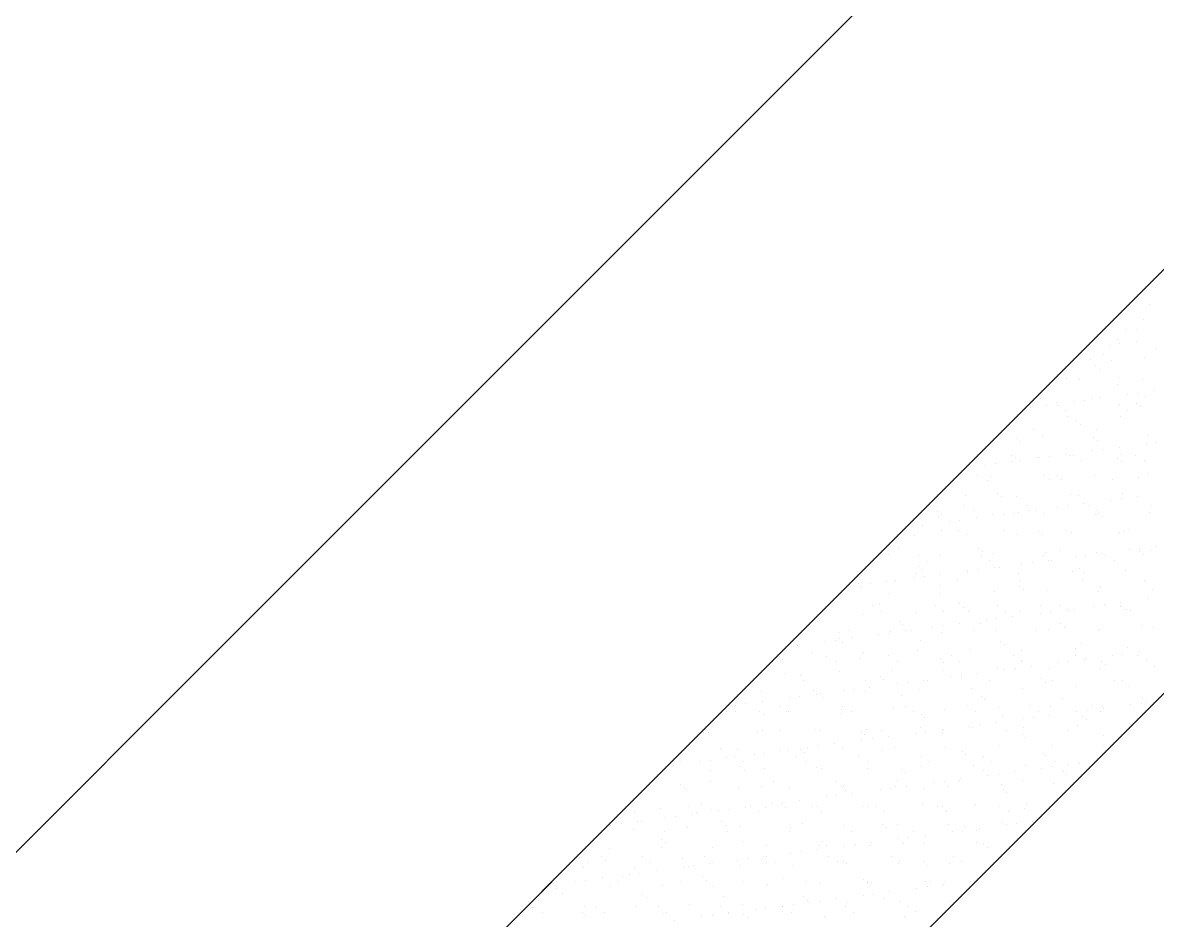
# Model space of a CAD drawing. Header units: millimetres. Extents: x 89805 to 1757503, y 48266 to 267832.
# Drawn here: x 950837 to 951404, y 125772 to 126220 of the extents above; entities that cross this region are included whole.
import ezdxf

# ---------------------------------------------------------------- set-up
doc = ezdxf.new("R2010")
doc.units = ezdxf.units.MM
doc.header["$LTSCALE"] = 1000
doc.layers.add('WALL', color=111, linetype='Continuous')

msp = doc.modelspace()

# ---------------------------------------------------------------- linework, layer by layer
at = {"color": 8, "ltscale": 0.7}
for p, q in [((951398.14, 126087.49), (951398.14, 126087.49)), ((951403.35, 126088.18), (951403.35, 126088.18)), ((951400.49, 126079.47), (951400.49, 126079.47)), ((951397.46, 126072.05), (951397.46, 126072.05)), ((951388.74, 126067.05), (951388.74, 126067.05)), ((951393.85, 126066.85), (951393.85, 126066.85)), ((951384.57, 126062.16), (951384.57, 126062.16)), ((951385.65, 126059.95), (951385.65, 126059.95)), ((951393.78, 126061.02), (951393.78, 126061.02)), ((951377.42, 126054.37), (951377.42, 126054.37)), ((951380.45, 126059.27), (951380.45, 126059.27)), ((951403.8, 126057.72), (951403.8, 126057.72)), ((951371.08, 126051.81), (951371.08, 126051.81)), ((951373.74, 126048.95), (951373.74, 126048.95)), ((951381.64, 126051.68), (951381.64, 126051.68)), ((951398.09, 126052.78), (951398.09, 126052.78)), ((951375.58, 126047.26), (951375.58, 126047.26)), ((951385.2, 126042.89), (951385.2, 126042.89)), ((951359.02, 126042.56), (951359.02, 126042.56)), ((951365.68, 126041.96), (951365.68, 126041.96)), ((951384.28, 126039.29), (951384.28, 126039.29)), ((951396.82, 126042.01), (951396.82, 126042.01)), ((951346.13, 126032.66), (951346.13, 126032.66)), ((951367.95, 126031.73), (951367.95, 126031.73)), ((951371.71, 126032.54), (951371.71, 126032.54)), ((951376.08, 126032.8), (951376.08, 126032.8)), ((951389.67, 126034.59), (951389.67, 126034.59)), ((951394.87, 126035.28), (951394.87, 126035.28)), ((951398.72, 126033.51), (951398.72, 126033.51)), ((951403, 126036.35), (951403, 126036.35)), ((951341.03, 126028.19), (951341.03, 126028.19)), ((951349.16, 126029.26), (951349.16, 126029.26)), ((951354.22, 126030.51), (951354.22, 126030.51)), ((951354.36, 126029.27), (951354.36, 126029.27)), ((951358.57, 126026.59), (951358.57, 126026.59)), ((951362.75, 126031.05), (951362.75, 126031.05)), ((951385.5, 126029.33), (951385.5, 126029.33)), ((951389.72, 126026.64), (951389.72, 126026.64)), ((951394.23, 126030.17), (951394.23, 126030.17)), ((951396.08, 126028.48), (951396.08, 126028.48)), ((951359.65, 126023.29), (951359.65, 126023.29)), ((951364.17, 126021.39), (951364.17, 126021.39)), ((951385.83, 126023.62), (951385.83, 126023.62)), ((951342.61, 126016.86), (951342.61, 126016.86)), ((951366.02, 126019.7), (951366.02, 126019.7)), ((951373.76, 126016.91), (951373.76, 126016.91)), ((951334.11, 126012.61), (951334.11, 126012.61)), ((951335.96, 126010.92), (951335.96, 126010.92)), ((951346.76, 126013.4), (951346.76, 126013.4)), ((951372.34, 126013.27), (951372.34, 126013.27)), ((951374.72, 126011.73), (951374.72, 126011.73)), ((951398.89, 126009.91), (951398.89, 126009.91)), ((951399.35, 126014.25), (951399.35, 126014.25)), ((951404.09, 126010.6), (951404.09, 126010.6)), ((951331.29, 126004.17), (951331.29, 126004.17)), ((951350.25, 126003.51), (951350.25, 126003.51)), ((951358.38, 126004.58), (951358.38, 126004.58)), ((951360.28, 126004.02), (951360.28, 126004.02)), ((951362.43, 126004.23), (951362.43, 126004.23)), ((951371.97, 126006.37), (951371.97, 126006.37)), ((951377.17, 126007.05), (951377.17, 126007.05)), ((951385.3, 126008.13), (951385.3, 126008.13)), ((951386.46, 126004.35), (951386.46, 126004.35)), ((951393.58, 126004.29), (951393.58, 126004.29)), ((951318.13, 125999.28), (951318.13, 125999.28)), ((951323.34, 125999.97), (951323.34, 125999.97)), ((951331.47, 126001.04), (951331.47, 126001.04)), ((951333.27, 126003.05), (951333.27, 126003.05)), ((951335.51, 126001.49), (951335.51, 126001.49)), ((951344.66, 126002.95), (951344.66, 126002.95)), ((951345.05, 126002.83), (951345.05, 126002.83)), ((951366.65, 126001.55), (951366.65, 126001.55)), ((951384.67, 126002.61), (951384.67, 126002.61)), ((951386.51, 126000.92), (951386.51, 126000.92)), ((951397.79, 126001.6), (951397.79, 126001.6)), ((951314.59, 125994.18), (951314.59, 125994.18)), ((951321.21, 125993.79), (951321.21, 125993.79)), ((951347.39, 125994.13), (951347.39, 125994.13)), ((951350.69, 125991.82), (951350.69, 125991.82)), ((951354.61, 125993.83), (951354.61, 125993.83)), ((951356.45, 125992.14), (951356.45, 125992.14)), ((951372.97, 125994), (951372.97, 125994)), ((951381.83, 125991.87), (951381.83, 125991.87)), ((951395.21, 125992.95), (951395.21, 125992.95)), ((951399.98, 125994.98), (951399.98, 125994.98)), ((951319.55, 125991.76), (951319.55, 125991.76)), ((951308.32, 125983.9), (951308.32, 125983.9)), ((951324.55, 125985.06), (951324.55, 125985.06)), ((951326.39, 125983.37), (951326.39, 125983.37)), ((951333.9, 125983.78), (951333.9, 125983.78)), ((951360.91, 125984.75), (951360.91, 125984.75)), ((951365.15, 125984.17), (951365.15, 125984.17)), ((951381.19, 125981.69), (951381.19, 125981.69)), ((951386.39, 125982.38), (951386.39, 125982.38)), ((951387.09, 125985.09), (951387.09, 125985.09)), ((951394.52, 125983.45), (951394.52, 125983.45)), ((951294.49, 125976.28), (951294.49, 125976.28)), ((951308.23, 125979.08), (951308.23, 125979.08)), ((951312.44, 125976.39), (951312.44, 125976.39)), ((951332.56, 125975.29), (951332.56, 125975.29)), ((951335.09, 125975.39), (951335.09, 125975.39)), ((951339.37, 125979.13), (951339.37, 125979.13)), ((951340.69, 125976.36), (951340.69, 125976.36)), ((951343.59, 125976.45), (951343.59, 125976.45)), ((951348.02, 125974.86), (951348.02, 125974.86)), ((951354.27, 125978.15), (951354.27, 125978.15)), ((951359.47, 125978.83), (951359.47, 125978.83)), ((951367.6, 125979.9), (951367.6, 125979.9)), ((951370.51, 125979.19), (951370.51, 125979.19)), ((951374.73, 125976.5), (951374.73, 125976.5)), ((951375.1, 125975.05), (951375.1, 125975.05)), ((951400.61, 125975.71), (951400.61, 125975.71)), ((951401.65, 125979.25), (951401.65, 125979.25)), ((951286.85, 125969.27), (951286.85, 125969.27)), ((951294.83, 125973.55), (951294.83, 125973.55)), ((951296.33, 125974.59), (951296.33, 125974.59)), ((951300.43, 125971.06), (951300.43, 125971.06)), ((951305.64, 125971.75), (951305.64, 125971.75)), ((951313.77, 125972.82), (951313.77, 125972.82)), ((951321.84, 125974.52), (951321.84, 125974.52)), ((951327.35, 125974.6), (951327.35, 125974.6)), ((951373.6, 125974.74), (951373.6, 125974.74)), ((951376.95, 125973.36), (951376.95, 125973.36)), ((951282.78, 125964.3), (951282.78, 125964.3)), ((951296.48, 125966.66), (951296.48, 125966.66)), ((951305.03, 125966.62), (951305.03, 125966.62)), ((951308.95, 125964.63), (951308.95, 125964.63)), ((951327.63, 125966.72), (951327.63, 125966.72)), ((951334.53, 125964.51), (951334.53, 125964.51)), ((951345.04, 125966.27), (951345.04, 125966.27)), ((951346.89, 125964.58), (951346.89, 125964.58)), ((951358.77, 125966.78), (951358.77, 125966.78)), ((951361.54, 125965.48), (951361.54, 125965.48)), ((951385.65, 125965.39), (951385.65, 125965.39)), ((951387.72, 125965.82), (951387.72, 125965.82)), ((951389.91, 125966.83), (951389.91, 125966.83)), ((951274.97, 125957.84), (951274.97, 125957.84)), ((951403.74, 125958.77), (951403.74, 125958.77)), ((951269.88, 125954.41), (951269.88, 125954.41)), ((951285.16, 125953.98), (951285.16, 125953.98)), ((951295.46, 125954.28), (951295.46, 125954.28)), ((951314.98, 125957.5), (951314.98, 125957.5)), ((951316.3, 125954.04), (951316.3, 125954.04)), ((951316.83, 125955.81), (951316.83, 125955.81)), ((951322.47, 125955.26), (951322.47, 125955.26)), ((951347.45, 125954.09), (951347.45, 125954.09)), ((951348.65, 125955.59), (951348.65, 125955.59)), ((951355.59, 125956.61), (951355.59, 125956.61)), ((951363.49, 125953.47), (951363.49, 125953.47)), ((951368.69, 125954.16), (951368.69, 125954.16)), ((951374.23, 125955.47), (951374.23, 125955.47)), ((951376.82, 125955.23), (951376.82, 125955.23)), ((951378.59, 125954.15), (951378.59, 125954.15)), ((951390.41, 125957.01), (951390.41, 125957.01)), ((951395.6, 125956.27), (951395.6, 125956.27)), ((951395.61, 125957.7), (951395.61, 125957.7)), ((951397.44, 125954.58), (951397.44, 125954.58)), ((951401.24, 125956.44), (951401.24, 125956.44)), ((951284.92, 125948.72), (951284.92, 125948.72)), ((951286.76, 125947.03), (951286.76, 125947.03)), ((951289.38, 125951.29), (951289.38, 125951.29)), ((951309.65, 125946.38), (951309.65, 125946.38)), ((951314.86, 125947.07), (951314.86, 125947.07)), ((951320.52, 125951.35), (951320.52, 125951.35)), ((951322.99, 125948.14), (951322.99, 125948.14)), ((951325.53, 125947.84), (951325.53, 125947.84)), ((951336.57, 125949.93), (951336.57, 125949.93)), ((951341.78, 125950.61), (951341.78, 125950.61)), ((951349.91, 125951.68), (951349.91, 125951.68)), ((951351.66, 125951.41), (951351.66, 125951.41)), ((951365.54, 125947.49), (951365.54, 125947.49)), ((951382.8, 125951.46), (951382.8, 125951.46)), ((951388.35, 125946.55), (951388.35, 125946.55)), ((951256.4, 125944.06), (951256.4, 125944.06)), ((951269.15, 125941.05), (951269.15, 125941.05)), ((951273.42, 125941.57), (951273.42, 125941.57)), ((951282.74, 125942.84), (951282.74, 125942.84)), ((951283.41, 125945.03), (951283.41, 125945.03)), ((951287.94, 125943.52), (951287.94, 125943.52)), ((951296.07, 125944.59), (951296.07, 125944.59)), ((951304.56, 125941.62), (951304.56, 125941.62)), ((951309.58, 125945.36), (951309.58, 125945.36)), ((951335.16, 125945.24), (951335.16, 125945.24)), ((951335.7, 125941.68), (951335.7, 125941.68)), ((951362.17, 125946.21), (951362.17, 125946.21)), ((951366.84, 125941.74), (951366.84, 125941.74)), ((951367.38, 125945.8), (951367.38, 125945.8)), ((951397.98, 125941.79), (951397.98, 125941.79)), ((951254.86, 125939.94), (951254.86, 125939.94)), ((951255.82, 125939.3), (951255.82, 125939.3)), ((951256.7, 125938.25), (951256.7, 125938.25)), ((951261.02, 125939.98), (951261.02, 125939.98)), ((951270.51, 125935.14), (951270.51, 125935.14)), ((951295.46, 125939.06), (951295.46, 125939.06)), ((951323.1, 125935.99), (951323.1, 125935.99)), ((951335.48, 125938.72), (951335.48, 125938.72)), ((951337.32, 125937.03), (951337.32, 125937.03)), ((951349.28, 125936.32), (951349.28, 125936.32)), ((951374.86, 125936.2), (951374.86, 125936.2)), ((951376.08, 125937.83), (951376.08, 125937.83)), ((951401.87, 125937.17), (951401.87, 125937.17)), ((951265.4, 125930.28), (951265.4, 125930.28)), ((951296.09, 125935.02), (951296.09, 125935.02)), ((951305.42, 125929.94), (951305.42, 125929.94)), ((951377.91, 125929.48), (951377.91, 125929.48)), ((951386.04, 125930.55), (951386.04, 125930.55)), ((951399.63, 125932.34), (951399.63, 125932.34)), ((951257.03, 125924.79), (951257.03, 125924.79)), ((951262.1, 125928.88), (951262.1, 125928.88)), ((951266.31, 125926.2), (951266.31, 125926.2)), ((951284.04, 125925.76), (951284.04, 125925.76)), ((951293.24, 125928.94), (951293.24, 125928.94)), ((951297.46, 125926.25), (951297.46, 125926.25)), ((951307.26, 125928.25), (951307.26, 125928.25)), ((951310.21, 125926.1), (951310.21, 125926.1)), ((951324.38, 125929), (951324.38, 125929)), ((951328.6, 125926.31), (951328.6, 125926.31)), ((951335.79, 125925.97), (951335.79, 125925.97)), ((951345.79, 125925.25), (951345.79, 125925.25)), ((951346.02, 125929.05), (951346.02, 125929.05)), ((951351, 125925.93), (951351, 125925.93)), ((951355.52, 125929.05), (951355.52, 125929.05)), ((951359.13, 125927), (951359.13, 125927)), ((951359.74, 125926.37), (951359.74, 125926.37)), ((951362.8, 125926.95), (951362.8, 125926.95)), ((951372.71, 125928.79), (951372.71, 125928.79)), ((951386.04, 125928.71), (951386.04, 125928.71)), ((951386.66, 125929.11), (951386.66, 125929.11)), ((951387.88, 125927.02), (951387.88, 125927.02)), ((951388.98, 125927.28), (951388.98, 125927.28)), ((951390.88, 125926.42), (951390.88, 125926.42)), ((951235.34, 125921.51), (951235.34, 125921.51)), ((951275.36, 125921.16), (951275.36, 125921.16)), ((951277.2, 125919.47), (951277.2, 125919.47)), ((951291.96, 125918.16), (951291.96, 125918.16)), ((951297.16, 125918.85), (951297.16, 125918.85)), ((951305.29, 125919.92), (951305.29, 125919.92)), ((951315.96, 125920.28), (951315.96, 125920.28)), ((951318.87, 125921.71), (951318.87, 125921.71)), ((951324.08, 125922.39), (951324.08, 125922.39)), ((951332.21, 125923.46), (951332.21, 125923.46)), ((951355.97, 125919.93), (951355.97, 125919.93)), ((951357.82, 125918.25), (951357.82, 125918.25)), ((951396.58, 125919.05), (951396.58, 125919.05)), ((951244.97, 125915.54), (951244.97, 125915.54)), ((951245.29, 125912.39), (951245.29, 125912.39)), ((951250.35, 125916.47), (951250.35, 125916.47)), ((951251.46, 125912.83), (951251.46, 125912.83)), ((951265.04, 125914.62), (951265.04, 125914.62)), ((951270.24, 125915.3), (951270.24, 125915.3)), ((951271.14, 125915.87), (951271.14, 125915.87)), ((951278.37, 125916.37), (951278.37, 125916.37)), ((951281.5, 125916.52), (951281.5, 125916.52)), ((951296.72, 125915.75), (951296.72, 125915.75)), ((951312.64, 125916.58), (951312.64, 125916.58)), ((951323.73, 125916.72), (951323.73, 125916.72)), ((951343.78, 125916.64), (951343.78, 125916.64)), ((951349.91, 125917.05), (951349.91, 125917.05)), ((951374.92, 125916.69), (951374.92, 125916.69)), ((951375.49, 125916.93), (951375.49, 125916.93)), ((951402.5, 125917.9), (951402.5, 125917.9)), ((951224.54, 125909.29), (951224.54, 125909.29)), ((951238.12, 125911.07), (951238.12, 125911.07)), ((951243.33, 125911.76), (951243.33, 125911.76)), ((951247.14, 125910.7), (951247.14, 125910.7)), ((951285.9, 125911.5), (951285.9, 125911.5)), ((951310.84, 125906.83), (951310.84, 125906.83)), ((951325.91, 125911.16), (951325.91, 125911.16)), ((951327.76, 125909.47), (951327.76, 125909.47)), ((951336.42, 125906.71), (951336.42, 125906.71)), ((951363.43, 125907.68), (951363.43, 125907.68)), ((951366.52, 125910.27), (951366.52, 125910.27)), ((951389.61, 125908.01), (951389.61, 125908.01)), ((951212.11, 125901.04), (951212.11, 125901.04)), ((951215.23, 125903.61), (951215.23, 125903.61)), ((951217.08, 125901.92), (951217.08, 125901.92)), ((951232.08, 125905.64), (951232.08, 125905.64)), ((951239.03, 125903.78), (951239.03, 125903.78)), ((951243.25, 125901.1), (951243.25, 125901.1)), ((951255.84, 125902.72), (951255.84, 125902.72)), ((951257.66, 125905.52), (951257.66, 125905.52)), ((951270.17, 125903.84), (951270.17, 125903.84)), ((951274.39, 125901.15), (951274.39, 125901.15)), ((951284.67, 125906.49), (951284.67, 125906.49)), ((951295.85, 125902.38), (951295.85, 125902.38)), ((951301.32, 125903.9), (951301.32, 125903.9)), ((951305.53, 125901.21), (951305.53, 125901.21)), ((951332.46, 125903.95), (951332.46, 125903.95)), ((951336.46, 125901.5), (951336.46, 125901.5)), ((951336.67, 125901.27), (951336.67, 125901.27)), ((951360.22, 125901.26), (951360.22, 125901.26)), ((951363.6, 125904.01), (951363.6, 125904.01)), ((951367.81, 125901.32), (951367.81, 125901.32)), ((951368.35, 125902.33), (951368.35, 125902.33)), ((951376.47, 125901.15), (951376.47, 125901.15)), ((951381.93, 125904.12), (951381.93, 125904.12)), ((951387.13, 125904.8), (951387.13, 125904.8)), ((951394.74, 125904.07), (951394.74, 125904.07)), ((951395.26, 125905.87), (951395.26, 125905.87)), ((951398.96, 125901.38), (951398.96, 125901.38)), ((951245.6, 125896.27), (951245.6, 125896.27)), ((951271.77, 125896.6), (951271.77, 125896.6)), ((951297.35, 125896.48), (951297.35, 125896.48)), ((951297.7, 125900.69), (951297.7, 125900.69)), ((951324.36, 125897.45), (951324.36, 125897.45)), ((951328.09, 125897.03), (951328.09, 125897.03)), ((951333.3, 125897.71), (951333.3, 125897.71)), ((951341.43, 125898.78), (951341.43, 125898.78)), ((951350.54, 125897.79), (951350.54, 125897.79)), ((951355.01, 125900.57), (951355.01, 125900.57)), ((951376.12, 125897.66), (951376.12, 125897.66)), ((951378.31, 125899.46), (951378.31, 125899.46)), ((951403.13, 125898.64), (951403.13, 125898.64)), ((951218.59, 125895.29), (951218.59, 125895.29)), ((951225.78, 125893.95), (951225.78, 125893.95)), ((951227.29, 125891.37), (951227.29, 125891.37)), ((951258.43, 125891.43), (951258.43, 125891.43)), ((951265.79, 125893.6), (951265.79, 125893.6)), ((951267.63, 125891.91), (951267.63, 125891.91)), ((951274.26, 125889.94), (951274.26, 125889.94)), ((951279.46, 125890.63), (951279.46, 125890.63)), ((951287.59, 125891.7), (951287.59, 125891.7)), ((951289.57, 125891.48), (951289.57, 125891.48)), ((951301.18, 125893.48), (951301.18, 125893.48)), ((951306.38, 125894.17), (951306.38, 125894.17)), ((951306.4, 125892.72), (951306.4, 125892.72)), ((951314.51, 125895.24), (951314.51, 125895.24)), ((951320.71, 125891.54), (951320.71, 125891.54)), ((951346.41, 125892.38), (951346.41, 125892.38)), ((951348.25, 125890.69), (951348.25, 125890.69)), ((951351.85, 125891.6), (951351.85, 125891.6)), ((951383, 125891.65), (951383, 125891.65)), ((951387.01, 125891.49), (951387.01, 125891.49)), ((951206.53, 125886.04), (951206.53, 125886.04)), ((951232.71, 125886.38), (951232.71, 125886.38)), ((951233.76, 125884.61), (951233.76, 125884.61)), ((951235.73, 125884.83), (951235.73, 125884.83)), ((951247.34, 125886.4), (951247.34, 125886.4)), ((951252.55, 125887.08), (951252.55, 125887.08)), ((951258.29, 125886.25), (951258.29, 125886.25)), ((951260.68, 125888.15), (951260.68, 125888.15)), ((951285.3, 125887.23), (951285.3, 125887.23)), ((951311.47, 125887.56), (951311.47, 125887.56)), ((951337.05, 125887.44), (951337.05, 125887.44)), ((951364.06, 125888.41), (951364.06, 125888.41)), ((951390.24, 125888.74), (951390.24, 125888.74)), ((951193.51, 125879.31), (951193.51, 125879.31)), ((951198.71, 125879.99), (951198.71, 125879.99)), ((951206.84, 125881.06), (951206.84, 125881.06)), ((951215.97, 125878.69), (951215.97, 125878.69)), ((951220.42, 125882.85), (951220.42, 125882.85)), ((951225.63, 125883.54), (951225.63, 125883.54)), ((951237.57, 125883.14), (951237.57, 125883.14)), ((951247.11, 125878.74), (951247.11, 125878.74)), ((951276.33, 125883.94), (951276.33, 125883.94)), ((951278.25, 125878.8), (951278.25, 125878.8)), ((951309.39, 125878.86), (951309.39, 125878.86)), ((951316.35, 125883.6), (951316.35, 125883.6)), ((951318.19, 125881.91), (951318.19, 125881.91)), ((951340.53, 125878.91), (951340.53, 125878.91)), ((951351.17, 125878.52), (951351.17, 125878.52)), ((951356.95, 125882.72), (951356.95, 125882.72)), ((951371.67, 125878.97), (951371.67, 125878.97)), ((951376.75, 125878.39), (951376.75, 125878.39)), ((951391.15, 125879.44), (951391.15, 125879.44)), ((951396.35, 125880.12), (951396.35, 125880.12)), ((951396.97, 125882.37), (951396.97, 125882.37)), ((951398.81, 125880.68), (951398.81, 125880.68)), ((951189.04, 125875.94), (951189.04, 125875.94)), ((951193.64, 125876.15), (951193.64, 125876.15)), ((951205.67, 125876.05), (951205.67, 125876.05)), ((951207.51, 125874.36), (951207.51, 125874.36)), ((951219.22, 125876.03), (951219.22, 125876.03)), ((951220.18, 125876), (951220.18, 125876)), ((951246.23, 125877), (951246.23, 125877)), ((951246.27, 125875.17), (951246.27, 125875.17)), ((951251.33, 125876.06), (951251.33, 125876.06)), ((951272.4, 125877.33), (951272.4, 125877.33)), ((951282.47, 125876.11), (951282.47, 125876.11)), ((951286.29, 125874.82), (951286.29, 125874.82)), ((951288.13, 125873.13), (951288.13, 125873.13)), ((951297.98, 125877.21), (951297.98, 125877.21)), ((951313.61, 125876.17), (951313.61, 125876.17)), ((951324.99, 125878.18), (951324.99, 125878.18)), ((951326.89, 125873.94), (951326.89, 125873.94)), ((951342.52, 125873.04), (951342.52, 125873.04)), ((951344.75, 125876.23), (951344.75, 125876.23)), ((951350.65, 125874.11), (951350.65, 125874.11)), ((951364.23, 125875.89), (951364.23, 125875.89)), ((951366.91, 125873.59), (951366.91, 125873.59)), ((951369.44, 125876.58), (951369.44, 125876.58)), ((951375.89, 125876.28), (951375.89, 125876.28)), ((951377.57, 125877.65), (951377.57, 125877.65)), ((951233.34, 125867.11), (951233.34, 125867.11)), ((951258.92, 125866.98), (951258.92, 125866.98)), ((951285.93, 125867.96), (951285.93, 125867.96)), ((951296.81, 125867.02), (951296.81, 125867.02)), ((951310.4, 125868.81), (951310.4, 125868.81)), ((951312.1, 125868.29), (951312.1, 125868.29)), ((951315.6, 125869.49), (951315.6, 125869.49)), ((951323.73, 125870.56), (951323.73, 125870.56)), ((951337.31, 125872.35), (951337.31, 125872.35)), ((951337.68, 125868.17), (951337.68, 125868.17)), ((951364.69, 125869.14), (951364.69, 125869.14)), ((951368.75, 125871.91), (951368.75, 125871.91)), ((951390.87, 125869.48), (951390.87, 125869.48)), ((951177.45, 125865.58), (951177.45, 125865.58)), ((951180.15, 125865.8), (951180.15, 125865.8)), ((951204.22, 125866.27), (951204.22, 125866.27)), ((951207.16, 125866.77), (951207.16, 125866.77)), ((951216.21, 125866.39), (951216.21, 125866.39)), ((951235.37, 125866.33), (951235.37, 125866.33)), ((951256.23, 125866.05), (951256.23, 125866.05)), ((951256.56, 125861.72), (951256.56, 125861.72)), ((951258.07, 125864.36), (951258.07, 125864.36)), ((951261.77, 125862.4), (951261.77, 125862.4)), ((951266.51, 125866.39), (951266.51, 125866.39)), ((951269.9, 125863.47), (951269.9, 125863.47)), ((951283.48, 125865.26), (951283.48, 125865.26)), ((951288.68, 125865.95), (951288.68, 125865.95)), ((951296.83, 125865.16), (951296.83, 125865.16)), ((951297.65, 125866.44), (951297.65, 125866.44)), ((951328.79, 125866.5), (951328.79, 125866.5)), ((951336.84, 125864.82), (951336.84, 125864.82)), ((951338.69, 125863.13), (951338.69, 125863.13)), ((951359.93, 125866.56), (951359.93, 125866.56)), ((951377.45, 125863.93), (951377.45, 125863.93)), ((951168.09, 125856.55), (951168.09, 125856.55)), ((951186.15, 125857.61), (951186.15, 125857.61)), ((951194.27, 125856.88), (951194.27, 125856.88)), ((951216.06, 125856.39), (951216.06, 125856.39)), ((951219.85, 125856.76), (951219.85, 125856.76)), ((951226.16, 125857.27), (951226.16, 125857.27)), ((951229.64, 125858.17), (951229.64, 125858.17)), ((951234.85, 125858.86), (951234.85, 125858.86)), ((951242.98, 125859.93), (951242.98, 125859.93)), ((951246.86, 125857.73), (951246.86, 125857.73)), ((951266.77, 125856.38), (951266.77, 125856.38)), ((951273.03, 125858.07), (951273.03, 125858.07)), ((951298.61, 125857.94), (951298.61, 125857.94)), ((951306.78, 125856.04), (951306.78, 125856.04)), ((951325.62, 125858.92), (951325.62, 125858.92)), ((951351.8, 125859.25), (951351.8, 125859.25)), ((951377.38, 125859.13), (951377.38, 125859.13)), ((951165.98, 125850.85), (951165.98, 125850.85)), ((951175.81, 125851.09), (951175.81, 125851.09)), ((951181.01, 125851.77), (951181.01, 125851.77)), ((951189.14, 125852.84), (951189.14, 125852.84)), ((951192.9, 125853.59), (951192.9, 125853.59)), ((951197.12, 125850.9), (951197.12, 125850.9)), ((951202.73, 125854.63), (951202.73, 125854.63)), ((951207.93, 125855.32), (951207.93, 125855.32)), ((951224.04, 125853.65), (951224.04, 125853.65)), ((951228.01, 125855.58), (951228.01, 125855.58)), ((951228.26, 125850.96), (951228.26, 125850.96)), ((951255.18, 125853.7), (951255.18, 125853.7)), ((951259.4, 125851.02), (951259.4, 125851.02)), ((951286.33, 125853.76), (951286.33, 125853.76)), ((951290.54, 125851.07), (951290.54, 125851.07)), ((951308.63, 125854.35), (951308.63, 125854.35)), ((951317.47, 125853.82), (951317.47, 125853.82)), ((951321.68, 125851.13), (951321.68, 125851.13)), ((951347.39, 125855.16), (951347.39, 125855.16)), ((951348.61, 125853.87), (951348.61, 125853.87)), ((951352.83, 125851.19), (951352.83, 125851.19)), ((951373.45, 125851.22), (951373.45, 125851.22)), ((951162.22, 125849.3), (951162.22, 125849.3)), ((951180.78, 125846.53), (951180.78, 125846.53)), ((951196.1, 125848.49), (951196.1, 125848.49)), ((951197.95, 125846.8), (951197.95, 125846.8)), ((951207.79, 125847.5), (951207.79, 125847.5)), ((951233.97, 125847.84), (951233.97, 125847.84)), ((951236.71, 125847.61), (951236.71, 125847.61)), ((951259.55, 125847.72), (951259.55, 125847.72)), ((951276.72, 125847.26), (951276.72, 125847.26)), ((951278.57, 125845.58), (951278.57, 125845.58)), ((951286.56, 125848.69), (951286.56, 125848.69)), ((951312.73, 125849.02), (951312.73, 125849.02)), ((951317.33, 125846.38), (951317.33, 125846.38)), ((951324.82, 125844.81), (951324.82, 125844.81)), ((951332.95, 125845.88), (951332.95, 125845.88)), ((951338.31, 125848.9), (951338.31, 125848.9)), ((951346.53, 125847.67), (951346.53, 125847.67)), ((951351.74, 125848.36), (951351.74, 125848.36)), ((951357.34, 125846.04), (951357.34, 125846.04)), ((951359.18, 125844.35), (951359.18, 125844.35)), ((951359.87, 125849.43), (951359.87, 125849.43)), ((951365.32, 125849.87), (951365.32, 125849.87)), ((951166.04, 125839.72), (951166.04, 125839.72)), ((951181.16, 125841.17), (951181.16, 125841.17)), ((951206.65, 125838.83), (951206.65, 125838.83)), ((951212.3, 125841.23), (951212.3, 125841.23)), ((951243.44, 125841.29), (951243.44, 125841.29)), ((951273.66, 125838.8), (951273.66, 125838.8)), ((951274.58, 125841.34), (951274.58, 125841.34)), ((951279.12, 125838.8), (951279.12, 125838.8)), ((951292.7, 125840.58), (951292.7, 125840.58)), ((951297.9, 125841.27), (951297.9, 125841.27)), ((951299.24, 125838.67), (951299.24, 125838.67)), ((951305.72, 125841.4), (951305.72, 125841.4)), ((951306.03, 125842.34), (951306.03, 125842.34)), ((951319.62, 125844.13), (951319.62, 125844.13)), ((951326.25, 125839.65), (951326.25, 125839.65)), ((951336.87, 125841.46), (951336.87, 125841.46)), ((951352.43, 125839.98), (951352.43, 125839.98)), ((951167.89, 125838.03), (951167.89, 125838.03)), ((951168.72, 125837.28), (951168.72, 125837.28)), ((951194.9, 125837.61), (951194.9, 125837.61)), ((951220.48, 125837.49), (951220.48, 125837.49)), ((951238.86, 125833.5), (951238.86, 125833.5)), ((951244.07, 125834.18), (951244.07, 125834.18)), ((951246.66, 125838.49), (951246.66, 125838.49)), ((951247.49, 125838.46), (951247.49, 125838.46)), ((951248.5, 125836.8), (951248.5, 125836.8)), ((951252.2, 125835.25), (951252.2, 125835.25)), ((951265.78, 125837.04), (951265.78, 125837.04)), ((951270.99, 125837.73), (951270.99, 125837.73)), ((951287.27, 125837.6), (951287.27, 125837.6)), ((951327.28, 125837.26), (951327.28, 125837.26)), ((951329.12, 125835.57), (951329.12, 125835.57)), ((951155.83, 125827.39), (951155.83, 125827.39)), ((951169.84, 125828.49), (951169.84, 125828.49)), ((951176.59, 125830.05), (951176.59, 125830.05)), ((951181.41, 125827.26), (951181.41, 125827.26)), ((951198.36, 125828.17), (951198.36, 125828.17)), ((951200.98, 125828.55), (951200.98, 125828.55)), ((951208.42, 125828.24), (951208.42, 125828.24)), ((951211.95, 125829.95), (951211.95, 125829.95)), ((951216.6, 125829.71), (951216.6, 125829.71)), ((951217.15, 125830.64), (951217.15, 125830.64)), ((951218.44, 125828.02), (951218.44, 125828.02)), ((951225.28, 125831.71), (951225.28, 125831.71)), ((951232.12, 125828.6), (951232.12, 125828.6)), ((951234.6, 125828.57), (951234.6, 125828.57)), ((951257.2, 125828.83), (951257.2, 125828.83)), ((951260.18, 125828.45), (951260.18, 125828.45)), ((951263.26, 125828.66), (951263.26, 125828.66)), ((951287.19, 125829.42), (951287.19, 125829.42)), ((951294.4, 125828.72), (951294.4, 125828.72)), ((951297.22, 125828.48), (951297.22, 125828.48)), ((951313.36, 125829.75), (951313.36, 125829.75)), ((951325.54, 125828.77), (951325.54, 125828.77)), ((951337.82, 125827.6), (951337.82, 125827.6)), ((951338.94, 125829.63), (951338.94, 125829.63)), ((951142.91, 125825.75), (951142.91, 125825.75)), ((951158.11, 125822.87), (951158.11, 125822.87)), ((951163.31, 125823.55), (951163.31, 125823.55)), ((951171.44, 125824.62), (951171.44, 125824.62)), ((951174.05, 125825.81), (951174.05, 125825.81)), ((951185.03, 125826.41), (951185.03, 125826.41)), ((951190.23, 125827.09), (951190.23, 125827.09)), ((951205.2, 125825.86), (951205.2, 125825.86)), ((951236.34, 125825.92), (951236.34, 125825.92)), ((951267.48, 125825.97), (951267.48, 125825.97)), ((951298.62, 125826.03), (951298.62, 125826.03)), ((951299.06, 125826.79), (951299.06, 125826.79)), ((951329.76, 125826.09), (951329.76, 125826.09)), ((951126.95, 125816.02), (951126.95, 125816.02)), ((951131.19, 125819.32), (951131.19, 125819.32)), ((951136.4, 125820.01), (951136.4, 125820.01)), ((951142.34, 125817.04), (951142.34, 125817.04)), ((951144.53, 125821.08), (951144.53, 125821.08)), ((951146.52, 125821.28), (951146.52, 125821.28)), ((951158.09, 125816.08), (951158.09, 125816.08)), ((951169.35, 125818.01), (951169.35, 125818.01)), ((951186.54, 125820.93), (951186.54, 125820.93)), ((951188.38, 125819.25), (951188.38, 125819.25)), ((951189.23, 125816.13), (951189.23, 125816.13)), ((951195.53, 125818.34), (951195.53, 125818.34)), ((951220.38, 125816.19), (951220.38, 125816.19)), ((951221.11, 125818.22), (951221.11, 125818.22)), ((951227.14, 125820.05), (951227.14, 125820.05)), ((951248.12, 125819.19), (951248.12, 125819.19)), ((951251.52, 125816.25), (951251.52, 125816.25)), ((951267.16, 125819.71), (951267.16, 125819.71)), ((951269, 125818.02), (951269, 125818.02)), ((951274.29, 125819.53), (951274.29, 125819.53)), ((951282.66, 125816.3), (951282.66, 125816.3)), ((951299.87, 125819.41), (951299.87, 125819.41)), ((951301.92, 125815.91), (951301.92, 125815.91)), ((951307.12, 125816.59), (951307.12, 125816.59)), ((951307.76, 125818.82), (951307.76, 125818.82)), ((951313.8, 125816.36), (951313.8, 125816.36)), ((951315.25, 125817.66), (951315.25, 125817.66)), ((951326.88, 125820.38), (951326.88, 125820.38)), ((951328.84, 125819.45), (951328.84, 125819.45)), ((951334.04, 125820.14), (951334.04, 125820.14)), ((951342.17, 125821.21), (951342.17, 125821.21)), ((951156.48, 125812.16), (951156.48, 125812.16)), ((951158.32, 125810.47), (951158.32, 125810.47)), ((951197.08, 125811.27), (951197.08, 125811.27)), ((951237.1, 125810.93), (951237.1, 125810.93)), ((951261.42, 125810.57), (951261.42, 125810.57)), ((951275, 125812.36), (951275, 125812.36)), ((951280.21, 125813.05), (951280.21, 125813.05)), ((951288.34, 125814.12), (951288.34, 125814.12)), ((951313.99, 125810.49), (951313.99, 125810.49)), ((951130.28, 125807.78), (951130.28, 125807.78)), ((951156.46, 125808.12), (951156.46, 125808.12)), ((951182.04, 125808), (951182.04, 125808)), ((951209.05, 125808.97), (951209.05, 125808.97)), ((951221.17, 125805.28), (951221.17, 125805.28)), ((951226.37, 125805.96), (951226.37, 125805.96)), ((951234.5, 125807.03), (951234.5, 125807.03)), ((951235.23, 125809.3), (951235.23, 125809.3)), ((951238.94, 125809.24), (951238.94, 125809.24)), ((951248.08, 125808.82), (951248.08, 125808.82)), ((951253.29, 125809.5), (951253.29, 125809.5)), ((951260.81, 125809.18), (951260.81, 125809.18)), ((951277.7, 125810.05), (951277.7, 125810.05)), ((951287.82, 125810.15), (951287.82, 125810.15)), ((951317.71, 125809.7), (951317.71, 125809.7)), ((951319.56, 125808.01), (951319.56, 125808.01)), ((951115.63, 125803.34), (951115.63, 125803.34)), ((951119.85, 125800.65), (951119.85, 125800.65)), ((951126.42, 125803.38), (951126.42, 125803.38)), ((951128.26, 125801.69), (951128.26, 125801.69)), ((951146.77, 125803.39), (951146.77, 125803.39)), ((951150.99, 125800.71), (951150.99, 125800.71)), ((951167.02, 125802.5), (951167.02, 125802.5)), ((951172.53, 125798.87), (951172.53, 125798.87)), ((951177.91, 125803.45), (951177.91, 125803.45)), ((951180.66, 125799.94), (951180.66, 125799.94)), ((951182.13, 125800.76), (951182.13, 125800.76)), ((951194.25, 125801.73), (951194.25, 125801.73)), ((951196.16, 125799.08), (951196.16, 125799.08)), ((951199.45, 125802.42), (951199.45, 125802.42)), ((951207.03, 125802.15), (951207.03, 125802.15)), ((951207.58, 125803.49), (951207.58, 125803.49)), ((951208.88, 125800.46), (951208.88, 125800.46)), ((951209.05, 125803.51), (951209.05, 125803.51)), ((951213.27, 125800.82), (951213.27, 125800.82)), ((951221.74, 125798.95), (951221.74, 125798.95)), ((951240.2, 125803.56), (951240.2, 125803.56)), ((951244.41, 125800.88), (951244.41, 125800.88)), ((951247.64, 125801.27), (951247.64, 125801.27)), ((951248.75, 125799.93), (951248.75, 125799.93)), ((951271.34, 125803.62), (951271.34, 125803.62)), ((951274.92, 125800.26), (951274.92, 125800.26)), ((951275.55, 125800.93), (951275.55, 125800.93)), ((951287.65, 125800.92), (951287.65, 125800.92)), ((951289.5, 125799.24), (951289.5, 125799.24)), ((951300.5, 125800.14), (951300.5, 125800.14)), ((951302.48, 125803.68), (951302.48, 125803.68)), ((951306.7, 125800.99), (951306.7, 125800.99)), ((951117.39, 125797.89), (951117.39, 125797.89)), ((951136.96, 125793.72), (951136.96, 125793.72)), ((951140.41, 125794.64), (951140.41, 125794.64)), ((951142.97, 125797.77), (951142.97, 125797.77)), ((951145.62, 125795.33), (951145.62, 125795.33)), ((951153.75, 125796.4), (951153.75, 125796.4)), ((951167.33, 125798.19), (951167.33, 125798.19)), ((951169.98, 125798.74), (951169.98, 125798.74)), ((951176.97, 125793.38), (951176.97, 125793.38)), ((951099.91, 125789.31), (951099.91, 125789.31)), ((951103.89, 125790.92), (951103.89, 125790.92)), ((951103.9, 125787.54), (951103.9, 125787.54)), ((951113.49, 125791.1), (951113.49, 125791.1)), ((951118.7, 125791.79), (951118.7, 125791.79)), ((951126.83, 125792.86), (951126.83, 125792.86)), ((951130.91, 125788.52), (951130.91, 125788.52)), ((951135.03, 125790.98), (951135.03, 125790.98)), ((951157.09, 125788.85), (951157.09, 125788.85)), ((951166.17, 125791.04), (951166.17, 125791.04)), ((951178.82, 125791.69), (951178.82, 125791.69)), ((951182.67, 125788.73), (951182.67, 125788.73)), ((951197.31, 125791.09), (951197.31, 125791.09)), ((951209.68, 125789.7), (951209.68, 125789.7)), ((951217.58, 125792.49), (951217.58, 125792.49)), ((951228.45, 125791.15), (951228.45, 125791.15)), ((951235.86, 125790.03), (951235.86, 125790.03)), ((951257.59, 125792.15), (951257.59, 125792.15)), ((951259.44, 125790.46), (951259.44, 125790.46)), ((951259.59, 125791.21), (951259.59, 125791.21)), ((951261.44, 125789.91), (951261.44, 125789.91)), ((951284.22, 125787.69), (951284.22, 125787.69)), ((951288.45, 125790.88), (951288.45, 125790.88)), ((951289.43, 125788.37), (951289.43, 125788.37)), ((951290.74, 125791.26), (951290.74, 125791.26)), ((951297.56, 125789.44), (951297.56, 125789.44)), ((951298.2, 125791.26), (951298.2, 125791.26)), ((951311.14, 125791.23), (951311.14, 125791.23)), ((951106.9, 125784.94), (951106.9, 125784.94)), ((951146.91, 125784.6), (951146.91, 125784.6)), ((951148.76, 125782.91), (951148.76, 125782.91)), ((951187.52, 125783.71), (951187.52, 125783.71)), ((951227.53, 125783.37), (951227.53, 125783.37)), ((951243.72, 125782.35), (951243.72, 125782.35)), ((951257.3, 125784.14), (951257.3, 125784.14)), ((951262.51, 125784.83), (951262.51, 125784.83)), ((951268.14, 125782.49), (951268.14, 125782.49)), ((951270.64, 125785.9), (951270.64, 125785.9)), ((951091.85, 125778.29), (951091.85, 125778.29)), ((951092.57, 125778.24), (951092.57, 125778.24)), ((951118.02, 125778.62), (951118.02, 125778.62)), ((951123.71, 125778.3), (951123.71, 125778.3)), ((951143.6, 125778.5), (951143.6, 125778.5)), ((951154.85, 125778.35), (951154.85, 125778.35)), ((951170.61, 125779.47), (951170.61, 125779.47)), ((951185.99, 125778.41), (951185.99, 125778.41)), ((951196.79, 125779.81), (951196.79, 125779.81)), ((951203.47, 125777.05), (951203.47, 125777.05)), ((951208.67, 125777.74), (951208.67, 125777.74)), ((951216.8, 125778.81), (951216.8, 125778.81)), ((951217.13, 125778.47), (951217.13, 125778.47)), ((951222.37, 125779.69), (951222.37, 125779.69)), ((951229.37, 125781.68), (951229.37, 125781.68)), ((951230.39, 125780.6), (951230.39, 125780.6)), ((951235.59, 125781.28), (951235.59, 125781.28)), ((951248.27, 125778.52), (951248.27, 125778.52)), ((951249.38, 125780.66), (951249.38, 125780.66)), ((951275.55, 125780.99), (951275.55, 125780.99)), ((951279.41, 125778.58), (951279.41, 125778.58)), ((951301.13, 125780.87), (951301.13, 125780.87)), ((951096.78, 125775.55), (951096.78, 125775.55)), ((951116.85, 125775.82), (951116.85, 125775.82)), ((951118.69, 125774.13), (951118.69, 125774.13)), ((951127.92, 125775.61), (951127.92, 125775.61)), ((951157.46, 125774.94), (951157.46, 125774.94)), ((951159.06, 125775.67), (951159.06, 125775.67)), ((951162.97, 125771.72), (951162.97, 125771.72)), ((951176.55, 125773.51), (951176.55, 125773.51)), ((951181.75, 125774.2), (951181.75, 125774.2)), ((951189.88, 125775.27), (951189.88, 125775.27)), ((951190.21, 125775.72), (951190.21, 125775.72)), ((951197.47, 125774.59), (951197.47, 125774.59)), ((951199.31, 125772.91), (951199.31, 125772.91)), ((951221.35, 125775.78), (951221.35, 125775.78)), ((951238.07, 125773.71), (951238.07, 125773.71)), ((951252.49, 125775.84), (951252.49, 125775.84)), ((951278.09, 125773.37), (951278.09, 125773.37)), ((951283.63, 125775.89), (951283.63, 125775.89))]:
    msp.add_line(p, q, dxfattribs=at)
at = {"color": 3, "ltscale": 0.7}
msp.add_lwpolyline([(954986.89, 129676.28), (950842.57, 125532.01), (950948.63, 125425.94), (955199.02, 129676.28)], dxfattribs=at)
at = {"layer": 'WALL', "color": 4, "ltscale": 0.7}
for points in [[(950837.02, 125526.46), (954986.89, 129676.28)], [(950837.02, 125526.46), (954986.89, 129676.28)], [(953637.04, 129476.28), (954503.04, 129476.28), (954503.34, 129475.57), (950637.02, 125609.3)]]:
    msp.add_lwpolyline(points, dxfattribs=at)

doc.saveas('drawing.dxf')
